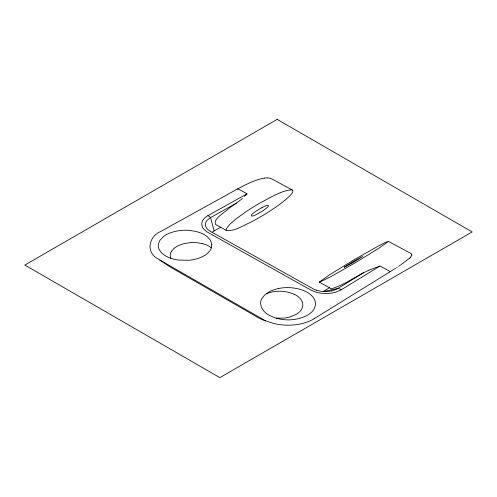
<?xml version="1.0" encoding="UTF-8"?>
<svg xmlns="http://www.w3.org/2000/svg" width="497" height="497" viewBox="0 0 497 497"><rect width="100%" height="100%" fill="white"/><g stroke="black" fill="none" stroke-linecap="round" stroke-linejoin="round"><path stroke-width="0.75" d="M411.833 255.123L410.671 257.129M171.397 251.457L173.565 248.86A23.962 13.835 0 0 1 178.529 245.574L183.884 243.648L189.953 242.666A24.036 13.879 0 0 1 197.495 242.766L202.26 243.586M410.634 257.173L409.652 258.142M246.928 193.998L246.531 194.377M244.449 196.371L246.506 194.395M242.331 198.371L240.852 199.701M409.621 258.173L400.65 264.963M212.132 232.323L212.368 232.118A14.761 8.524 0 0 1 214.114 230.937L220.649 227.253M240.393 200.111L235.168 203.975A191.693 110.669 0 0 0 228.707 208.535C225.309 212.225 213.033 218.45 215.456 224.358L226.707 230.62C235.1 231.211 242.816 225.65 250.308 222.47A209.653 121.044 0 0 0 257.999 218.289L263.41 215.126A269.765 155.747 0 0 0 272.226 209.541C278.301 205.435 284.365 201.21 289.602 196.048C290.788 194.656 294.932 191.078 291.814 189.755C280.811 190.767 271.113 197.284 261.459 202.173A264.292 152.585 0 0 0 245.238 212.231L235.758 219.134L229.925 224.215L226.47 228.545L226.147 230.043L226.707 230.62M400.11 265.33L398.662 266.299M397.283 267.212L396.705 267.597M395.637 268.287L314.234 318.645M314.272 318.67A35.846 20.694 0 0 1 273.872 323.485L264.46 320.478A31.466 18.165 0 0 1 258.347 317.726L170.707 267.274L158.121 258.949C145.391 252.358 148.839 236.367 160.661 231.509L237.404 189.028L238.964 189.425A8.511 4.914 0 0 1 239.734 189.811L247.115 193.818L207.255 216.033L204.379 218.276A21.352 12.326 0 0 0 202.422 221.01L201.683 223.992L202.378 226.986A21.315 12.307 0 0 0 203.838 229.216L207.181 232L310.575 289.9L316.496 292.273A23.601 13.624 0 0 0 320.652 293.131L326.181 293.534L330.586 293.23A22.359 12.91 0 0 0 335.692 292.168L340.656 290.13L380.012 266.007L387.983 270.337A9.623 5.554 0 0 1 389.039 270.983L389.785 271.983M368.873 270.188L363.674 272.698L338.016 288.397A17.146 9.903 0 0 1 331.232 290.944M323.261 291.466L329.362 287.751M363.674 272.698C353.05 278.214 342.8 285.539 331.275 288.813L319.223 282.11L330.033 274.487L353.535 260.124L377.832 246.313L385.647 242.306L388.406 241.38L378.434 248.543L355.162 262.807L330.014 277.127L319.354 282.184M236.51 203.093L209.809 218.009L206.926 220.531A17.662 10.195 0 0 0 205.652 222.873L205.373 224.681L205.727 226.446A16.631 9.605 0 0 0 210.461 231.378L312.625 288.527A18.532 10.698 0 0 0 315.297 289.77L316.421 290.167M237.355 189.053C245.972 184.486 254.849 179.79 264.559 178.1M262.049 207.616C268.181 203.994 271.828 204.727 264.1 209.883A69.915 40.363 0 0 1 259.801 212.604L259.31 212.884A45.792 26.434 0 0 1 257.216 214.027C251.016 217.81 248.599 215.934 254.93 211.977A68.033 39.282 0 0 1 262.049 207.616M369.066 270.107L379.751 266.1M266.349 293.64L272.542 291.863A24.148 13.941 0 0 1 277.637 291.285L280.768 291.254A21.427 12.369 0 0 1 283.837 291.472L287.744 292.13A24.359 14.065 0 0 1 294.572 294.491M323.746 291.49L338.072 288.378L339.755 288.95A17.569 10.145 0 0 1 340.812 289.459L341.309 289.732M267.734 177.92L268.467 177.969A6.635 3.833 0 0 1 269.119 178.05L269.635 178.143A5.647 3.262 0 0 1 271.524 178.808L292.422 190.003M276.202 318.155L284.564 318.061A24.055 13.885 0 0 0 289.913 317.005L296.492 314.216A23.229 13.413 0 0 0 302.735 303.965A23.813 13.748 0 0 0 294.646 294.441M388.331 241.349L410.603 253.277A3.821 2.205 0 0 1 411.466 253.955L411.603 254.141A3.939 2.274 0 0 1 411.721 254.365L411.733 254.396M207.914 215.667L208.61 216.065A19.433 11.22 0 0 1 209.498 216.655L210.529 217.549L214.132 230.881M159.81 259.993L265.591 320.863M411.845 254.93L411.845 254.942A4.237 2.448 0 0 0 411.789 254.557M278.593 288.508A26.602 15.357 0 0 0 268.914 292.019L264.534 295.143L261.72 298.908A29.267 16.898 0 0 0 260.577 303.008L261.248 307.158L263.783 311.079A29.677 17.134 0 0 0 267.939 314.52C279.898 321.578 295.889 321.634 307.985 314.899A27.155 15.68 0 0 0 313.75 309.519L313.955 309.134A29.509 17.035 0 0 0 315.415 303.903A27.913 16.115 0 0 0 278.575 288.465M331.25 290.975A18.016 10.4 0 0 1 316.44 290.155M264.566 178.119A10.654 6.15 0 0 1 267.628 177.901M202.285 243.555A22.203 12.816 0 0 1 211.362 247.841M170.769 258.241A22.104 12.76 0 0 1 171.341 251.445M211.865 244.816L211.101 248.556A27.931 16.128 0 0 1 209.498 251.271C206.398 255.197 201.645 257.378 196.949 258.769A28.335 16.358 0 0 1 188.649 260.279L178.547 260.061A27.366 15.798 0 0 1 170.577 258.179C165.917 256.508 161.053 253.774 158.99 249.04A26.403 15.245 0 0 1 158.419 243.959L159.705 240.647L163.109 236.87A27.981 16.152 0 0 1 169.347 233.217L174.478 231.503L180.144 230.496A28.205 16.283 0 0 1 189.028 230.341L196.141 231.447L201.242 233.124A26.608 15.364 0 0 1 207.355 236.752L210.591 240.492L211.865 244.816M344.297 267.193L352.963 262.621L362.667 256.44L354.398 260.813L344.297 267.193M277.171 119.379L24.85 265.056L219.829 377.621L472.15 231.944L277.171 119.379"/></g></svg>
